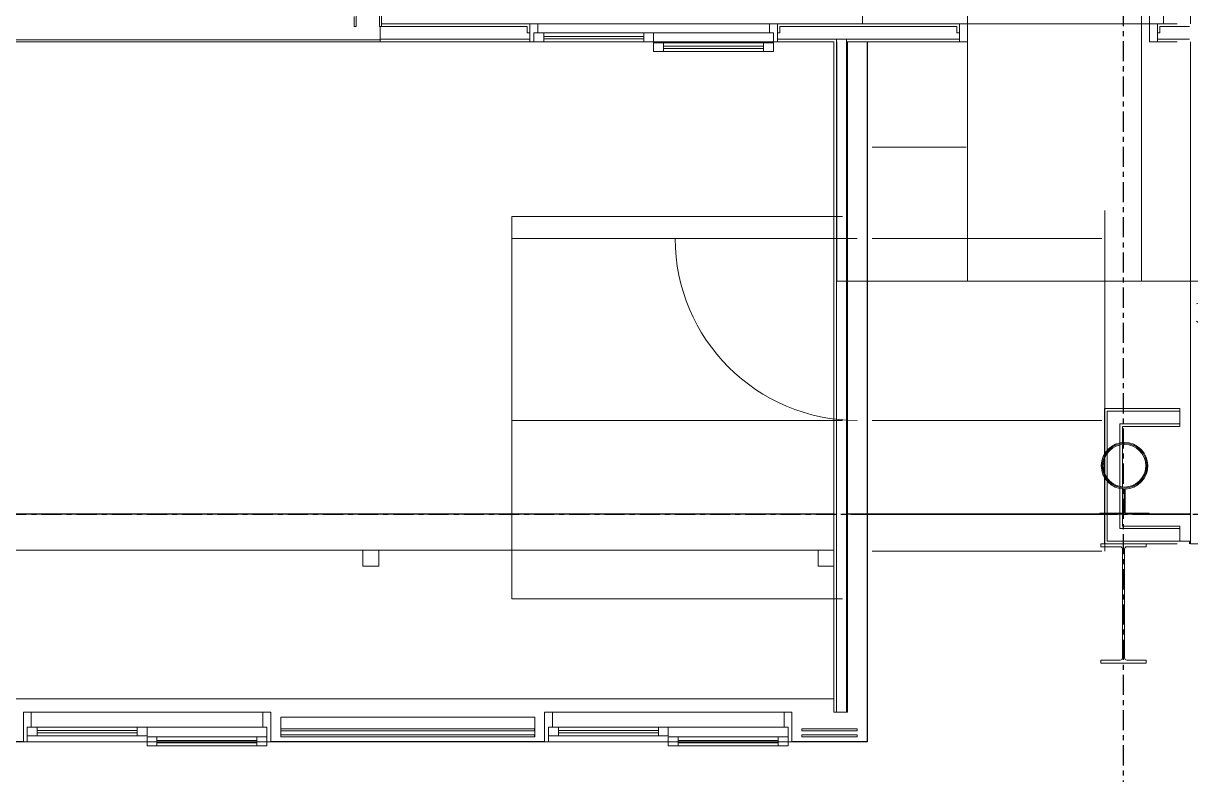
# Model space of a CAD drawing. Header units: millimetres. Extents: x -677815 to 406757, y -145898 to 39000.
# Drawn here: x 115173 to 121070, y -1316 to 2479 of the extents above; entities that cross this region are included whole.
import ezdxf

# ---------------------------------------------------------------- set-up
doc = ezdxf.new("R2010")
doc.units = ezdxf.units.MM
doc.header["$LTSCALE"] = 8
doc.linetypes.add('Xref building Toll$0$Grid Line', pattern=[22.225, 12.7, -3.175, 3.175, -3.175])
for name, color, linetype, lineweight in [('Xref building Toll$0$A-DOOR', 8, 'Continuous', 9), ('Xref building Toll$0$A-DOOR-HDLN', 8, 'Continuous', 9), ('Xref building Toll$0$A-FLOR', 8, 'Continuous', 25), ('Xref building Toll$0$A-GENM', 8, 'Continuous', 9), ('Xref building Toll$0$A-GLAZ', 8, 'Continuous', 9), ('Xref building Toll$0$A-GLAZ-CURT', 8, 'Continuous', 9), ('Xref building Toll$0$A-GLAZ-CWMG', 8, 'Continuous', 9), ('Xref building Toll$0$A-WALL', 8, 'Continuous', 9), ('Xref building Toll$0$A-WALL-PATT', 8, 'Continuous', 9), ('Xref building Toll$0$I-FURN', 8, 'Continuous', 9), ('Xref building Toll$0$P-PIPE', 8, 'Continuous', 9), ('Xref building Toll$0$S-COLS', 8, 'Continuous', 9)]:
    doc.layers.add(name, color=color, linetype=linetype, lineweight=lineweight)
doc.layers.add('Xref building Toll$0$S-GRID', color=8, linetype='Continuous')

# ---------------------------------------------------------------- blocks, each defined once
blk = doc.blocks.new('Xref building Toll$0$Toll Grids')
at = {"layer": 'Xref building Toll$0$S-GRID', "linetype": 'Xref building Toll$0$Grid Line'}
for p, q in [((120731, -125373.3), (120731, 36031.5)), ((-9195.8, 0), (280997.7, 0))]:
    blk.add_line(p, q, dxfattribs=at)
blk = doc.blocks.new('Xref building Toll$0$UB-Universal Beam-Column - C5_5_610UB101-1713864-MASTER GROUND FLOOR')
at = {"layer": 'Xref building Toll$0$S-COLS', "lineweight": 18}
for p, q in [((-114, 301), (114, 301)), ((-114, 286.2), (-114, 301)), ((114, 301), (114, 286.2)), ((-16.7, 286.2), (-114, 286.2)), ((-5.3, -274.8), (-5.3, 274.8)), ((5.3, 274.8), (5.3, -274.8)), ((114, 286.2), (16.7, 286.2)), ((-114, -286.2), (-16.7, -286.2)), ((-114, -301), (-114, -286.2)), ((16.7, -286.2), (114, -286.2)), ((114, -286.2), (114, -301)), ((114, -301), (-114, -301))]:
    blk.add_line(p, q, dxfattribs=at)
at = {"layer": 'Xref building Toll$0$S-COLS'}
for p, q in [((-114, 301), (-114, 301)), ((114, 301), (114, 301)), ((-114, 286.2), (-114, 286.2)), ((114, 286.2), (114, 286.2)), ((-114, -286.2), (-114, -286.2)), ((114, -286.2), (114, -286.2)), ((-114, -301), (-114, -301)), ((114, -301), (114, -301))]:
    blk.add_line(p, q, dxfattribs=at)
at = {"layer": 'Xref building Toll$0$S-COLS', "lineweight": 18}
for centre, start, end in [((-16.7, 274.8), 360, 90), ((16.7, 274.8), 90, 180), ((-16.7, -274.8), 270, 360), ((16.7, -274.8), 180, 270)]:
    blk.add_arc(centre, 11.4, start, end, dxfattribs=at)
blk = doc.blocks.new('Xref building Toll$0$DOOR_CWall_SGlass 01 - DOOR_CWall_SGlass 01-2201360-MASTER GROUND FLOOR')
at = {"layer": 'Xref building Toll$0$A-DOOR'}
blk.add_line((-460, 0), (-460, -920), dxfattribs=at)
blk.add_arc((-460, 0), 920, 270, 0, dxfattribs=at)
at = {"layer": 'Xref building Toll$0$A-DOOR-HDLN'}
for p, q in [((1120, 1250), (-600, 1250)), ((-460, 1235), (-460, 75)), ((460, 1235), (460, 75)), ((1120, 1235), (1120, 75)), ((-920, 550), (-920, 75)), ((-570, -1745), (-570, -75)), ((-460, -1745), (-460, -75)), ((460, -1745), (460, -75)), ((1360, -1745), (1360, -75)), ((-570, -1745), (1360, -1745))]:
    blk.add_line(p, q, dxfattribs=at)
blk = doc.blocks.new('Xref building Toll$0$IVS-CURTPAN-Double Glass - E10THK-I10THK-40mm-1893066-MASTER GROUND FLOOR')
at = {"layer": 'Xref building Toll$0$A-GLAZ-CURT'}
for p, q in [((641.5, -10), (-641.5, -10)), ((-641.5, -10), (-641.5, -20)), ((-641.5, -10), (-641.5, -10)), ((-641.5, -20), (641.5, -20)), ((-641.5, -20), (-641.5, -20)), ((641.5, -40), (-641.5, -40)), ((-641.5, -40), (-641.5, -50)), ((-641.5, -40), (-641.5, -40)), ((-641.5, -50), (641.5, -50)), ((-641.5, -50), (-641.5, -50)), ((641.5, -20), (641.5, -10)), ((641.5, -10), (641.5, -10)), ((641.5, -20), (641.5, -20)), ((641.5, -50), (641.5, -40)), ((641.5, -40), (641.5, -40)), ((641.5, -50), (641.5, -50))]:
    blk.add_line(p, q, dxfattribs=at)
blk = doc.blocks.new('Xref building Toll$0$IVS-CURTPAN-Double Glass - E10THK-I10THK-40mm-1893064-MASTER GROUND FLOOR')
at = {"layer": 'Xref building Toll$0$A-GLAZ-CURT'}
for p, q in [((140, -10), (-140, -10)), ((-140, -10), (-140, -20)), ((-140, -10), (-140, -10)), ((-140, -20), (140, -20)), ((-140, -20), (-140, -20)), ((140, -40), (-140, -40)), ((-140, -40), (-140, -50)), ((-140, -40), (-140, -40)), ((-140, -50), (140, -50)), ((-140, -50), (-140, -50)), ((140, -20), (140, -10)), ((140, -10), (140, -10)), ((140, -20), (140, -20)), ((140, -50), (140, -40)), ((140, -40), (140, -40)), ((140, -50), (140, -50))]:
    blk.add_line(p, q, dxfattribs=at)
blk = doc.blocks.new('Xref building Toll$0$Sliding_Window_9296 - 1250 x 1201-998177-MASTER GROUND FLOOR')
at = {"layer": 'Xref building Toll$0$A-GLAZ'}
for p, q in [((-625, 75), (-625, -75)), ((-605, 75), (-625, 75)), ((-625, 75), (-625, 75)), ((-625, 75), (-625, -75)), ((-625, 75), (625, 75)), ((-555, 95), (-605, 95)), ((-605, 95), (-605, 50)), ((-605, 95), (-605, 50)), ((0, 95), (-605, 95)), ((-605, 95), (-605, 95)), ((-605, 0), (-605, 75)), ((-605, 75), (-605, 75)), ((605, 75), (-605, 75)), ((-605, 0), (-605, 75)), ((-555, 50), (-555, 95)), ((-555, 95), (-555, 50)), ((-555, 95), (-555, 95)), ((-555, 95), (-50, 95)), ((-50, 80), (-555, 80)), ((-555, 80), (-555, 68)), ((-50, 80), (-555, 80)), ((-555, 80), (-555, 80)), ((-555, 68), (-555, 80)), ((-555, 68), (-50, 68)), ((-555, 68), (-555, 68)), ((-555, 68), (-50, 68)), ((0, 95), (-50, 95)), ((-50, 95), (-50, 50)), ((-50, 95), (-50, 50)), ((-50, 95), (-50, 95)), ((-50, 68), (-50, 80)), ((-50, 80), (-50, 80)), ((-50, 68), (-50, 80)), ((-50, 68), (-50, 68)), ((0, 50), (0, 95)), ((0, 50), (0, 95)), ((0, 95), (0, 95)), ((625, 75), (605, 75)), ((605, 75), (605, 0)), ((605, 75), (605, 75)), ((605, 0), (605, 75)), ((625, -75), (625, 75)), ((625, 75), (625, -75)), ((625, 75), (625, 75)), ((-605, 50), (-555, 50)), ((-605, 50), (-605, 50)), ((-605, 50), (0, 50)), ((-585, 0), (-605, 0)), ((-605, 0), (-605, 0)), ((-605, 0), (605, 0)), ((-585, -75), (-585, 0)), ((-585, -75), (-585, 0)), ((-585, 0), (-585, 0)), ((585, 0), (-585, 0)), ((-50, 50), (-555, 50)), ((-555, 50), (-555, 50)), ((-50, 50), (0, 50)), ((-50, 50), (-50, 50)), ((0, 50), (0, 50)), ((50, 45), (0, 45)), ((0, 45), (0, 0)), ((0, 45), (0, 0)), ((605, 45), (0, 45)), ((0, 45), (0, 45)), ((0, 0), (50, 0)), ((0, 0), (0, 0)), ((0, 0), (605, 0)), ((50, 0), (50, 45)), ((50, 45), (50, 0)), ((50, 45), (50, 45)), ((50, 45), (555, 45)), ((555, 30), (50, 30)), ((50, 30), (50, 18)), ((555, 30), (50, 30)), ((50, 30), (50, 30)), ((50, 18), (50, 30)), ((50, 18), (555, 18)), ((50, 18), (50, 18)), ((50, 18), (555, 18)), ((555, 0), (50, 0)), ((50, 0), (50, 0)), ((605, 45), (555, 45)), ((555, 45), (555, 0)), ((555, 45), (555, 0)), ((555, 45), (555, 45)), ((555, 18), (555, 30)), ((555, 30), (555, 30)), ((555, 18), (555, 30)), ((555, 18), (555, 18)), ((555, 0), (605, 0)), ((555, 0), (555, 0)), ((605, 0), (605, 45)), ((605, 0), (605, 45)), ((605, 45), (605, 45)), ((605, 0), (605, 0)), ((605, 0), (585, 0)), ((585, 0), (585, -75)), ((585, -75), (585, 0)), ((585, 0), (585, 0)), ((605, 0), (605, 0)), ((-625, -75), (-585, -75)), ((-625, -75), (-625, -75)), ((625, -75), (-625, -75)), ((-585, -75), (-585, -75)), ((-585, -75), (585, -75)), ((585, -75), (625, -75)), ((585, -75), (585, -75)), ((625, -75), (625, -75))]:
    blk.add_line(p, q, dxfattribs=at)
blk = doc.blocks.new('Xref building Toll$0$Rectangular Mullion - _SBA 50 x 100mm Office-1893063-MASTER GROUND FLOOR')
at = {"layer": 'Xref building Toll$0$A-GLAZ-CWMG'}
for p, q in [((124473, 138887.5), (124473, 138987.5)), ((124473, 138987.5), (124473, 138987.5)), ((124473, 138987.5), (124473, 138887.5)), ((125756, 138987.5), (124473, 138987.5)), ((125756, 138987.5), (124473, 138987.5)), ((125756, 138887.5), (125756, 138987.5)), ((125756, 138987.5), (125756, 138987.5)), ((125756, 138987.5), (125756, 138887.5)), ((124473, 138887.5), (124473, 138887.5)), ((124473, 138887.5), (125756, 138887.5)), ((125756, 138887.5), (124473, 138887.5)), ((125756, 138887.5), (125756, 138887.5))]:
    blk.add_line(p, q, dxfattribs=at)
blk = doc.blocks.new('Xref building Toll$0$_SBA 1SWING SPDoor 01a - 920W x 2700H AD-1991727-MASTER GROUND FLOOR')
at = {"layer": 'Xref building Toll$0$A-DOOR'}
for p, q in [((460, 965), (420, 965)), ((420, 45), (420, 965)), ((460, 965), (460, 45)), ((-500, 45), (-500, 45)), ((-500, 45), (-500, -45)), ((-500, 45), (-460, 45)), ((-500, 45), (-460, 45)), ((-500, -45), (-500, 45)), ((-460, -45), (-460, 45)), ((-460, 45), (-460, 45)), ((-460, 45), (-460, -45)), ((460, 45), (420, 45)), ((460, 45), (460, -45)), ((500, 45), (460, 45)), ((460, 45), (460, 45)), ((460, 45), (500, 45)), ((460, -45), (460, 45)), ((500, -45), (500, 45)), ((500, 45), (500, 45)), ((500, 45), (500, -45)), ((-460, -45), (-500, -45)), ((-500, -45), (-500, -45)), ((-460, -45), (-500, -45)), ((-460, -45), (-460, -45)), ((460, -45), (500, -45)), ((460, -45), (460, -45)), ((500, -45), (460, -45)), ((500, -45), (500, -45))]:
    blk.add_line(p, q, dxfattribs=at)
blk.add_arc((460, 45), 920, 90, 180, dxfattribs=at)
at = {"layer": 'Xref building Toll$0$A-DOOR-HDLN'}
for p, q in [((-990, 1482), (-990, 45)), ((530, 1482), (-990, 1482)), ((-460, 45), (-460, 1482)), ((420, 45), (420, 1482)), ((530, 45), (530, 1482)), ((-460, 45), (460, 45)), ((420, 45), (420, -1255)), ((-1120, -1255), (-1120, -45)), ((-460, -45), (-460, -1255)), ((930, -45), (930, -1255)), ((930, -1255), (-1120, -1255))]:
    blk.add_line(p, q, dxfattribs=at)
blk = doc.blocks.new('Xref building Toll$0$DWP_Downpipe - 225mm-1784091-MASTER GROUND FLOOR')
at = {"layer": 'Xref building Toll$0$P-PIPE'}
for radius, start, end in [(112.5, 0, 180), (112.5, 0, 180), (107.5, 0, 180), (107.5, 360, 180), (112.5, 180, 360), (112.5, 180, 0), (107.5, 180, 360), (107.5, 180, 360)]:
    blk.add_arc((-33.5, -236), radius, start, end, dxfattribs=at)
blk = doc.blocks.new('Xref building Toll$0$DPS_Downpipe Clamp - D225-1784499-MASTER GROUND FLOOR')
at = {"layer": 'Xref building Toll$0$A-GENM'}
for p, q in [((-2.5, -117.5), (-2.5, -239.5)), ((-2.5, -239.5), (-2.5, -117.5)), ((-2.5, -117.5), (-2.5, -117.5)), ((2.5, -239.5), (2.5, -117.5)), ((2.5, -117.5), (2.5, -239.5)), ((2.5, -117.5), (2.5, -117.5)), ((-2.5, -239.5), (-125, -239.5)), ((-125, -239.5), (-125, -244.5)), ((-125, -244.5), (-125, -239.5)), ((-125, -239.5), (-2.5, -239.5)), ((-125, -239.5), (-125, -239.5)), ((-125, -244.5), (125, -244.5)), ((125, -244.5), (-125, -244.5)), ((-125, -244.5), (-125, -244.5)), ((-2.5, -239.5), (-2.5, -239.5)), ((125, -239.5), (2.5, -239.5)), ((2.5, -239.5), (125, -239.5)), ((2.5, -239.5), (2.5, -239.5)), ((125, -244.5), (125, -239.5)), ((125, -239.5), (125, -244.5)), ((125, -239.5), (125, -239.5)), ((125, -244.5), (125, -244.5))]:
    blk.add_line(p, q, dxfattribs=at)
for radius, start, end in [(117.5, 271.21915, 268.78085), (117.5, 271.21915, 268.78085), (112.5, 0, 180), (112.5, 360, 180), (112.5, 180, 360), (112.5, 180, 360)]:
    blk.add_arc((0, 0), radius, start, end, dxfattribs=at)
blk = doc.blocks.new('Xref building Toll$0$work top - work top-2200616-MASTER GROUND FLOOR')
at = {"layer": 'Xref building Toll$0$I-FURN'}
for p, q in [((127268, 139830.5), (120968, 139830.5)), ((120968, 139830.5), (127268, 139830.5)), ((124888, 139830.5), (124888, 139750.5)), ((124968, 139830.5), (124888, 139830.5)), ((124888, 139830.5), (124968, 139830.5)), ((124888, 139750.5), (124888, 139830.5)), ((124888, 139830.5), (124888, 139830.5)), ((124968, 139750.5), (124968, 139830.5)), ((124968, 139830.5), (124968, 139750.5)), ((124968, 139830.5), (124968, 139830.5)), ((127188, 139830.5), (127188, 139750.5)), ((127268, 139830.5), (127188, 139830.5)), ((127188, 139830.5), (127268, 139830.5)), ((127188, 139750.5), (127188, 139830.5)), ((127188, 139830.5), (127188, 139830.5)), ((127268, 139750.5), (127268, 139830.5)), ((127268, 139830.5), (127268, 139750.5)), ((127268, 139830.5), (127268, 139830.5)), ((127268, 139080.5), (127268, 139830.5)), ((127268, 139830.5), (127268, 139080.5)), ((127268, 139830.5), (127268, 139830.5)), ((124888, 139750.5), (124968, 139750.5)), ((124968, 139750.5), (124888, 139750.5)), ((124888, 139750.5), (124888, 139750.5)), ((124968, 139750.5), (124968, 139750.5)), ((127188, 139750.5), (127268, 139750.5)), ((127268, 139750.5), (127188, 139750.5)), ((127188, 139750.5), (127188, 139750.5)), ((127268, 139750.5), (127268, 139750.5)), ((120218, 139080.5), (127268, 139080.5)), ((127268, 139080.5), (120218, 139080.5)), ((127268, 139080.5), (127268, 139080.5))]:
    blk.add_line(p, q, dxfattribs=at)
blk = doc.blocks.new('Xref building Toll$0$Sliding_Window_9296 - 1250 x 1201-2201186-MASTER GROUND FLOOR')
at = {"layer": 'Xref building Toll$0$A-GLAZ'}
for p, q in [((-555, 95), (-605, 95)), ((-605, 95), (-605, 50)), ((-605, 95), (-605, 50)), ((0, 95), (-605, 95)), ((-605, 95), (-605, 95)), ((-555, 50), (-555, 95)), ((-555, 95), (-555, 50)), ((-555, 95), (-555, 95)), ((-555, 95), (-50, 95)), ((-50, 80), (-555, 80)), ((-555, 80), (-555, 68)), ((-50, 80), (-555, 80)), ((-555, 80), (-555, 80)), ((-555, 68), (-555, 80)), ((-555, 68), (-50, 68)), ((-555, 68), (-555, 68)), ((-555, 68), (-50, 68)), ((0, 95), (-50, 95)), ((-50, 95), (-50, 50)), ((-50, 95), (-50, 50)), ((-50, 95), (-50, 95)), ((-50, 68), (-50, 80)), ((-50, 80), (-50, 80)), ((-50, 68), (-50, 80)), ((-50, 68), (-50, 68)), ((0, 50), (0, 95)), ((0, 50), (0, 95)), ((0, 95), (0, 95)), ((-625, 45), (-625, -45)), ((-605, 45), (-625, 45)), ((-625, 45), (-625, 45)), ((-625, 45), (-625, -45)), ((-625, 45), (625, 45)), ((-605, 50), (-555, 50)), ((-605, 50), (-605, 50)), ((-605, 50), (0, 50)), ((-605, 0), (-605, 45)), ((-605, 45), (-605, 45)), ((605, 45), (-605, 45)), ((-605, 0), (-605, 45)), ((-585, 0), (-605, 0)), ((-605, 0), (-605, 0)), ((-605, 0), (605, 0)), ((-585, -45), (-585, 0)), ((-585, -45), (-585, 0)), ((-585, 0), (-585, 0)), ((585, 0), (-585, 0)), ((-50, 50), (-555, 50)), ((-555, 50), (-555, 50)), ((-50, 50), (0, 50)), ((-50, 50), (-50, 50)), ((0, 50), (0, 50)), ((50, 45), (0, 45)), ((0, 45), (0, 0)), ((0, 45), (0, 0)), ((605, 45), (0, 45)), ((0, 45), (0, 45)), ((0, 0), (50, 0)), ((0, 0), (0, 0)), ((0, 0), (605, 0)), ((50, 0), (50, 45)), ((50, 45), (50, 0)), ((50, 45), (50, 45)), ((50, 45), (555, 45)), ((555, 30), (50, 30)), ((50, 30), (50, 18)), ((555, 30), (50, 30)), ((50, 30), (50, 30)), ((50, 18), (50, 30)), ((50, 18), (555, 18)), ((50, 18), (50, 18)), ((50, 18), (555, 18)), ((555, 0), (50, 0)), ((50, 0), (50, 0)), ((605, 45), (555, 45)), ((555, 45), (555, 0)), ((555, 45), (555, 0)), ((555, 45), (555, 45)), ((555, 18), (555, 30)), ((555, 30), (555, 30)), ((555, 18), (555, 30)), ((555, 18), (555, 18)), ((555, 0), (605, 0)), ((555, 0), (555, 0)), ((625, 45), (605, 45)), ((605, 45), (605, 0)), ((605, 45), (605, 45)), ((605, 0), (605, 45)), ((605, 0), (605, 45)), ((605, 0), (605, 45)), ((605, 45), (605, 45)), ((605, 0), (605, 0)), ((625, -45), (625, 45)), ((625, 45), (625, -45)), ((625, 45), (625, 45)), ((-625, -45), (-585, -45)), ((-625, -45), (-625, -45)), ((625, -45), (-625, -45)), ((-585, -45), (-585, -45)), ((-585, -45), (585, -45)), ((605, 0), (585, 0)), ((585, 0), (585, -45)), ((585, -45), (585, 0)), ((585, 0), (585, 0)), ((585, -45), (625, -45)), ((585, -45), (585, -45)), ((605, 0), (605, 0)), ((625, -45), (625, -45))]:
    blk.add_line(p, q, dxfattribs=at)
blk = doc.blocks.new('Xref building Toll$0$building block 28092016')
at = {"layer": 'Xref building Toll$0$A-WALL-PATT', "lineweight": 9}
h = blk.add_hatch(dxfattribs=at)
h.set_pattern_fill('FP_1', color=256, style=0, pattern_type=2)
h.set_pattern_definition([(50, (714549.7, -811512), (3643.68, -318.78), [381, -4191]), (355, (714549.7, -811512), (-704.856, 3821.136), [304.8, -3352.8]), (100.451, (714853.3, -811538.5), (2938.85, 3502.33), [323.8, -3561.8]), (46.184, (714549.7, -810496), (5421.58, -840.86), [571.5, -6286.5]), (96.636, (715001.5, -810566), (4748.05, 4948.55), [485.7, -5342.7]), (351.184, (714549.7, -810496), (4748.1, 4948.5), [457.2, -5029.2]), (21, (715057.7, -810750), (3032.29, -2045.304), [381, -4191]), (326, (715057.7, -810750), (1236.04, 3683.76), [304.8, -3352.8]), (71.451, (715310.3, -810920.4), (4268.34, 1638.425), [323.8, -3561.8]), (37.5, (714549.7, -811512), (61.772, 1691.101), [167.64, -3144.52, 167.64, -3235.96, -3365.5]), (37.5, (714549.7, -811512), (61.772, 1691.101), [-6715.76, 167.64, -3197.86]), (7.5, (714549.7, -811512), (1336.393, 2003.611), [167.64, -1772.92, 167.64, -3068.32, -1282.7]), (7.5, (714549.7, -811512), (1336.393, 2003.611), [-5176.52, 167.64, -1115.06]), (327.5, (713416.8, -811512), (2711.818, -114.579), [167.64, -1102.36, 167.64, -3794.76, -5257.8]), (327.5, (713416.8, -811512), (2711.818, -114.579), [-5232.4, 167.64, -5090.16]), (317.5, (712908.8, -811512), (2962.586, 508.533), [167.64, -1483.36, 167.64, -2463.8, -3733.8]), (317.5, (712908.8, -811512), (2962.586, 508.533), [-4282.44, 167.64, -3566.16])])
h.paths.add_polyline_path([(843769.6, -671649.5), (843769.6, -665839.5), (843648.6, -665839.5), (843648.6, -671499.5), (843619.6, -671504.7), (843619.6, -671649.5), (843666.2, -671649.5)], flags=0)
at = {"layer": 'Xref building Toll$0$A-FLOR'}
for p, q in [((841985.6, -669113.5), (841985.6, -672649.5)), ((841817.6, -671499.5), (835517.6, -671499.5)), ((843160.6, -671499.5), (841885.6, -671499.5)), ((843160.6, -671499.5), (841985.6, -671499.5)), ((841985.6, -671499.5), (843160.6, -671499.5)), ((843619.6, -671499.5), (843410.6, -671499.5)), ((843619.6, -671499.5), (843410.6, -671499.5)), ((843410.6, -671499.5), (843619.6, -671499.5)), ((837722.6, -672649.5), (836329.6, -672649.5)), ((840355.6, -672649.5), (838972.6, -672649.5)), ((841985.6, -672649.5), (841605.6, -672649.5))]:
    blk.add_line(p, q, dxfattribs=at)
at = {"layer": 'Xref building Toll$0$A-WALL'}
for p, q in [((839522.6, -666979.5), (839522.6, -669036.5)), ((839404.6, -667069.5), (839404.6, -669036.5)), ((843619.6, -668955.8), (843619.6, -669023.5)), ((839394.6, -668985.5), (839394.6, -669036.5)), ((839404.6, -669036.5), (839394.6, -669036.5)), ((840268.6, -669036.5), (839522.6, -669036.5)), ((839524.6, -669100.5), (839524.6, -669036.5)), ((839532.6, -669023.5), (839532.6, -669036.5)), ((840268.6, -669068.5), (840268.6, -669036.5)), ((840268.6, -669068.5), (840281.6, -669068.5)), ((841531.6, -669068.5), (841544.6, -669068.5)), ((842438.6, -669036.5), (841544.6, -669036.5)), ((841544.6, -669036.5), (841544.6, -669068.5)), ((842438.6, -669068.5), (842438.6, -669036.5)), ((842438.6, -669068.5), (842451.6, -669068.5)), ((843451.6, -669068.5), (843464.6, -669068.5)), ((843464.6, -669036.5), (843464.6, -669068.5)), ((843614.6, -669036.5), (843464.6, -669036.5)), ((839524.6, -669103.5), (834699.6, -669103.5)), ((840281.6, -669100.5), (839524.6, -669100.5)), ((839524.6, -669103.5), (839524.6, -669113.5)), ((842451.6, -669100.5), (841531.6, -669100.5)), ((841830.6, -672499.5), (841830.6, -669100.5)), ((841880.6, -672499.5), (841880.6, -669100.5)), ((841885.6, -669113.5), (841880.6, -669113.5)), ((843614.6, -669100.5), (843451.6, -669100.5)), ((843619.6, -669113.5), (843619.6, -669181.1)), ((843198.1, -670979.6), (843564.6, -670979.6)), ((843198.1, -671185.8), (843198.1, -670979.6)), ((843551.6, -670966.6), (843564.6, -670966.6)), ((843564.6, -670966.6), (843564.6, -671056.6)), ((843262.1, -671043.6), (843564.6, -671043.6)), ((843262.1, -671146.5), (843262.1, -671043.6)), ((843551.6, -671056.6), (843564.6, -671056.6)), ((843198.1, -671316), (843198.1, -671193.9)), ((843262.1, -671359.4), (843262.1, -671150.5)), ((843198.1, -671636.5), (843198.1, -671324.1)), ((843262.1, -671572.5), (843262.1, -671363.4)), ((843262.1, -671572.5), (843564.6, -671572.5)), ((843564.6, -671559.5), (843551.6, -671559.5)), ((843564.6, -671559.5), (843564.6, -671636.5)), ((843198.1, -671636.5), (843614.6, -671636.5)), ((843614.6, -671636.5), (843614.6, -671649.5))]:
    blk.add_line(p, q, dxfattribs=at)
at = {"layer": 'Xref building Toll$0$A-WALL', "lineweight": 18}
for p, q in [((839532.6, -669023.5), (839532.6, -666979.5)), ((840281.6, -669023.5), (839532.6, -669023.5)), ((840281.6, -669113.5), (840281.6, -669023.5)), ((842451.6, -669023.5), (841531.6, -669023.5)), ((841531.6, -669023.5), (841531.6, -669113.5)), ((842451.6, -669113.5), (842451.6, -669023.5)), ((843551.6, -669023.5), (843451.6, -669023.5)), ((843451.6, -669023.5), (843451.6, -669113.5)), ((834767.6, -669113.5), (840281.6, -669113.5)), ((841531.6, -669113.5), (841817.6, -669113.5)), ((841817.6, -669113.5), (841817.6, -672499.5)), ((841885.6, -669113.5), (842451.6, -669113.5)), ((841885.6, -672499.5), (841885.6, -669113.5)), ((843451.6, -669113.5), (843551.6, -669113.5)), ((843619.6, -669181.1), (843619.6, -671649.5)), ((843551.6, -670966.6), (843185.1, -670966.6)), ((843185.1, -670966.6), (843185.1, -671206.1)), ((843275.1, -671056.6), (843551.6, -671056.6)), ((843275.1, -671143.8), (843275.1, -671056.6)), ((843275.1, -671361.1), (843275.1, -671148.8)), ((843185.1, -671219.1), (843185.1, -671290.8)), ((843185.1, -671303.8), (843185.1, -671649.5)), ((843275.1, -671559.5), (843275.1, -671366.1)), ((843551.6, -671559.5), (843275.1, -671559.5)), ((843394.6, -671649.5), (843551.6, -671649.5)), ((843619.6, -671649.5), (843769.6, -671649.5)), ((841817.6, -672499.5), (841885.6, -672499.5))]:
    blk.add_line(p, q, dxfattribs=at)
at = {"layer": 'Xref building Toll$0$A-DOOR'}
blk.add_blockref('Xref building Toll$0$_SBA 1SWING SPDoor 01a - 920W x 2700H AD-1991727-MASTER GROUND FLOOR', (842951.6, -669068.5), dxfattribs=at)
at = {"layer": 'Xref building Toll$0$A-DOOR', "rotation": 270}
blk.add_blockref('Xref building Toll$0$DOOR_CWall_SGlass 01 - DOOR_CWall_SGlass 01-2201360-MASTER GROUND FLOOR', (841935.6, -670566.5), dxfattribs=at)
at = {"layer": 'Xref building Toll$0$A-GENM'}
blk.add_blockref('Xref building Toll$0$DPS_Downpipe Clamp - D225-1784499-MASTER GROUND FLOOR', (843285.6, -671255), dxfattribs=at)
at = {"layer": 'Xref building Toll$0$A-GLAZ', "rotation": 180}
for name, p in [('Xref building Toll$0$Sliding_Window_9296 - 1250 x 1201-2201186-MASTER GROUND FLOOR', (840906.6, -669068.5)), ('Xref building Toll$0$Sliding_Window_9296 - 1250 x 1201-998177-MASTER GROUND FLOOR', (838347.6, -672574.5)), ('Xref building Toll$0$Sliding_Window_9296 - 1250 x 1201-998177-MASTER GROUND FLOOR', (840980.6, -672574.5))]:
    blk.add_blockref(name, p, dxfattribs=at)
at = {"layer": 'Xref building Toll$0$A-GLAZ-CURT'}
for name, p in [('Xref building Toll$0$IVS-CURTPAN-Double Glass - E10THK-I10THK-40mm-1893066-MASTER GROUND FLOOR', (839664.1, -672574.5)), ('Xref building Toll$0$IVS-CURTPAN-Double Glass - E10THK-I10THK-40mm-1893064-MASTER GROUND FLOOR', (841795.6, -672574.5))]:
    blk.add_blockref(name, p, dxfattribs=at)
at = {"layer": 'Xref building Toll$0$A-GLAZ-CWMG'}
blk.add_blockref('Xref building Toll$0$Rectangular Mullion - _SBA 50 x 100mm Office-1893063-MASTER GROUND FLOOR', (714549.7, -811511.9), dxfattribs=at)
at = {"layer": 'Xref building Toll$0$I-FURN'}
blk.add_blockref('Xref building Toll$0$work top - work top-2200616-MASTER GROUND FLOOR', (714549.7, -811511.9), dxfattribs=at)
at = {"layer": 'Xref building Toll$0$P-PIPE', "rotation": 180}
blk.add_blockref('Xref building Toll$0$DWP_Downpipe - 225mm-1784091-MASTER GROUND FLOOR', (843252.1, -671490.9), dxfattribs=at)
at = {"layer": 'Xref building Toll$0$S-COLS', "rotation": 180}
blk.add_blockref('Xref building Toll$0$UB-Universal Beam-Column - C5_5_610UB101-1713864-MASTER GROUND FLOOR', (843280.6, -671950.5), dxfattribs=at)
blk = doc.blocks.new('Xref building Toll')
for name, p in [('Xref building Toll$0$Toll Grids', (0, 0)), ('Xref building Toll$0$building block 28092016', (-722549.6, 671499.5))]:
    blk.add_blockref(name, p)

msp = doc.modelspace()

# ---------------------------------------------------------------- block references
msp.add_blockref('Xref building Toll', (0, 0))

doc.saveas('drawing.dxf')
